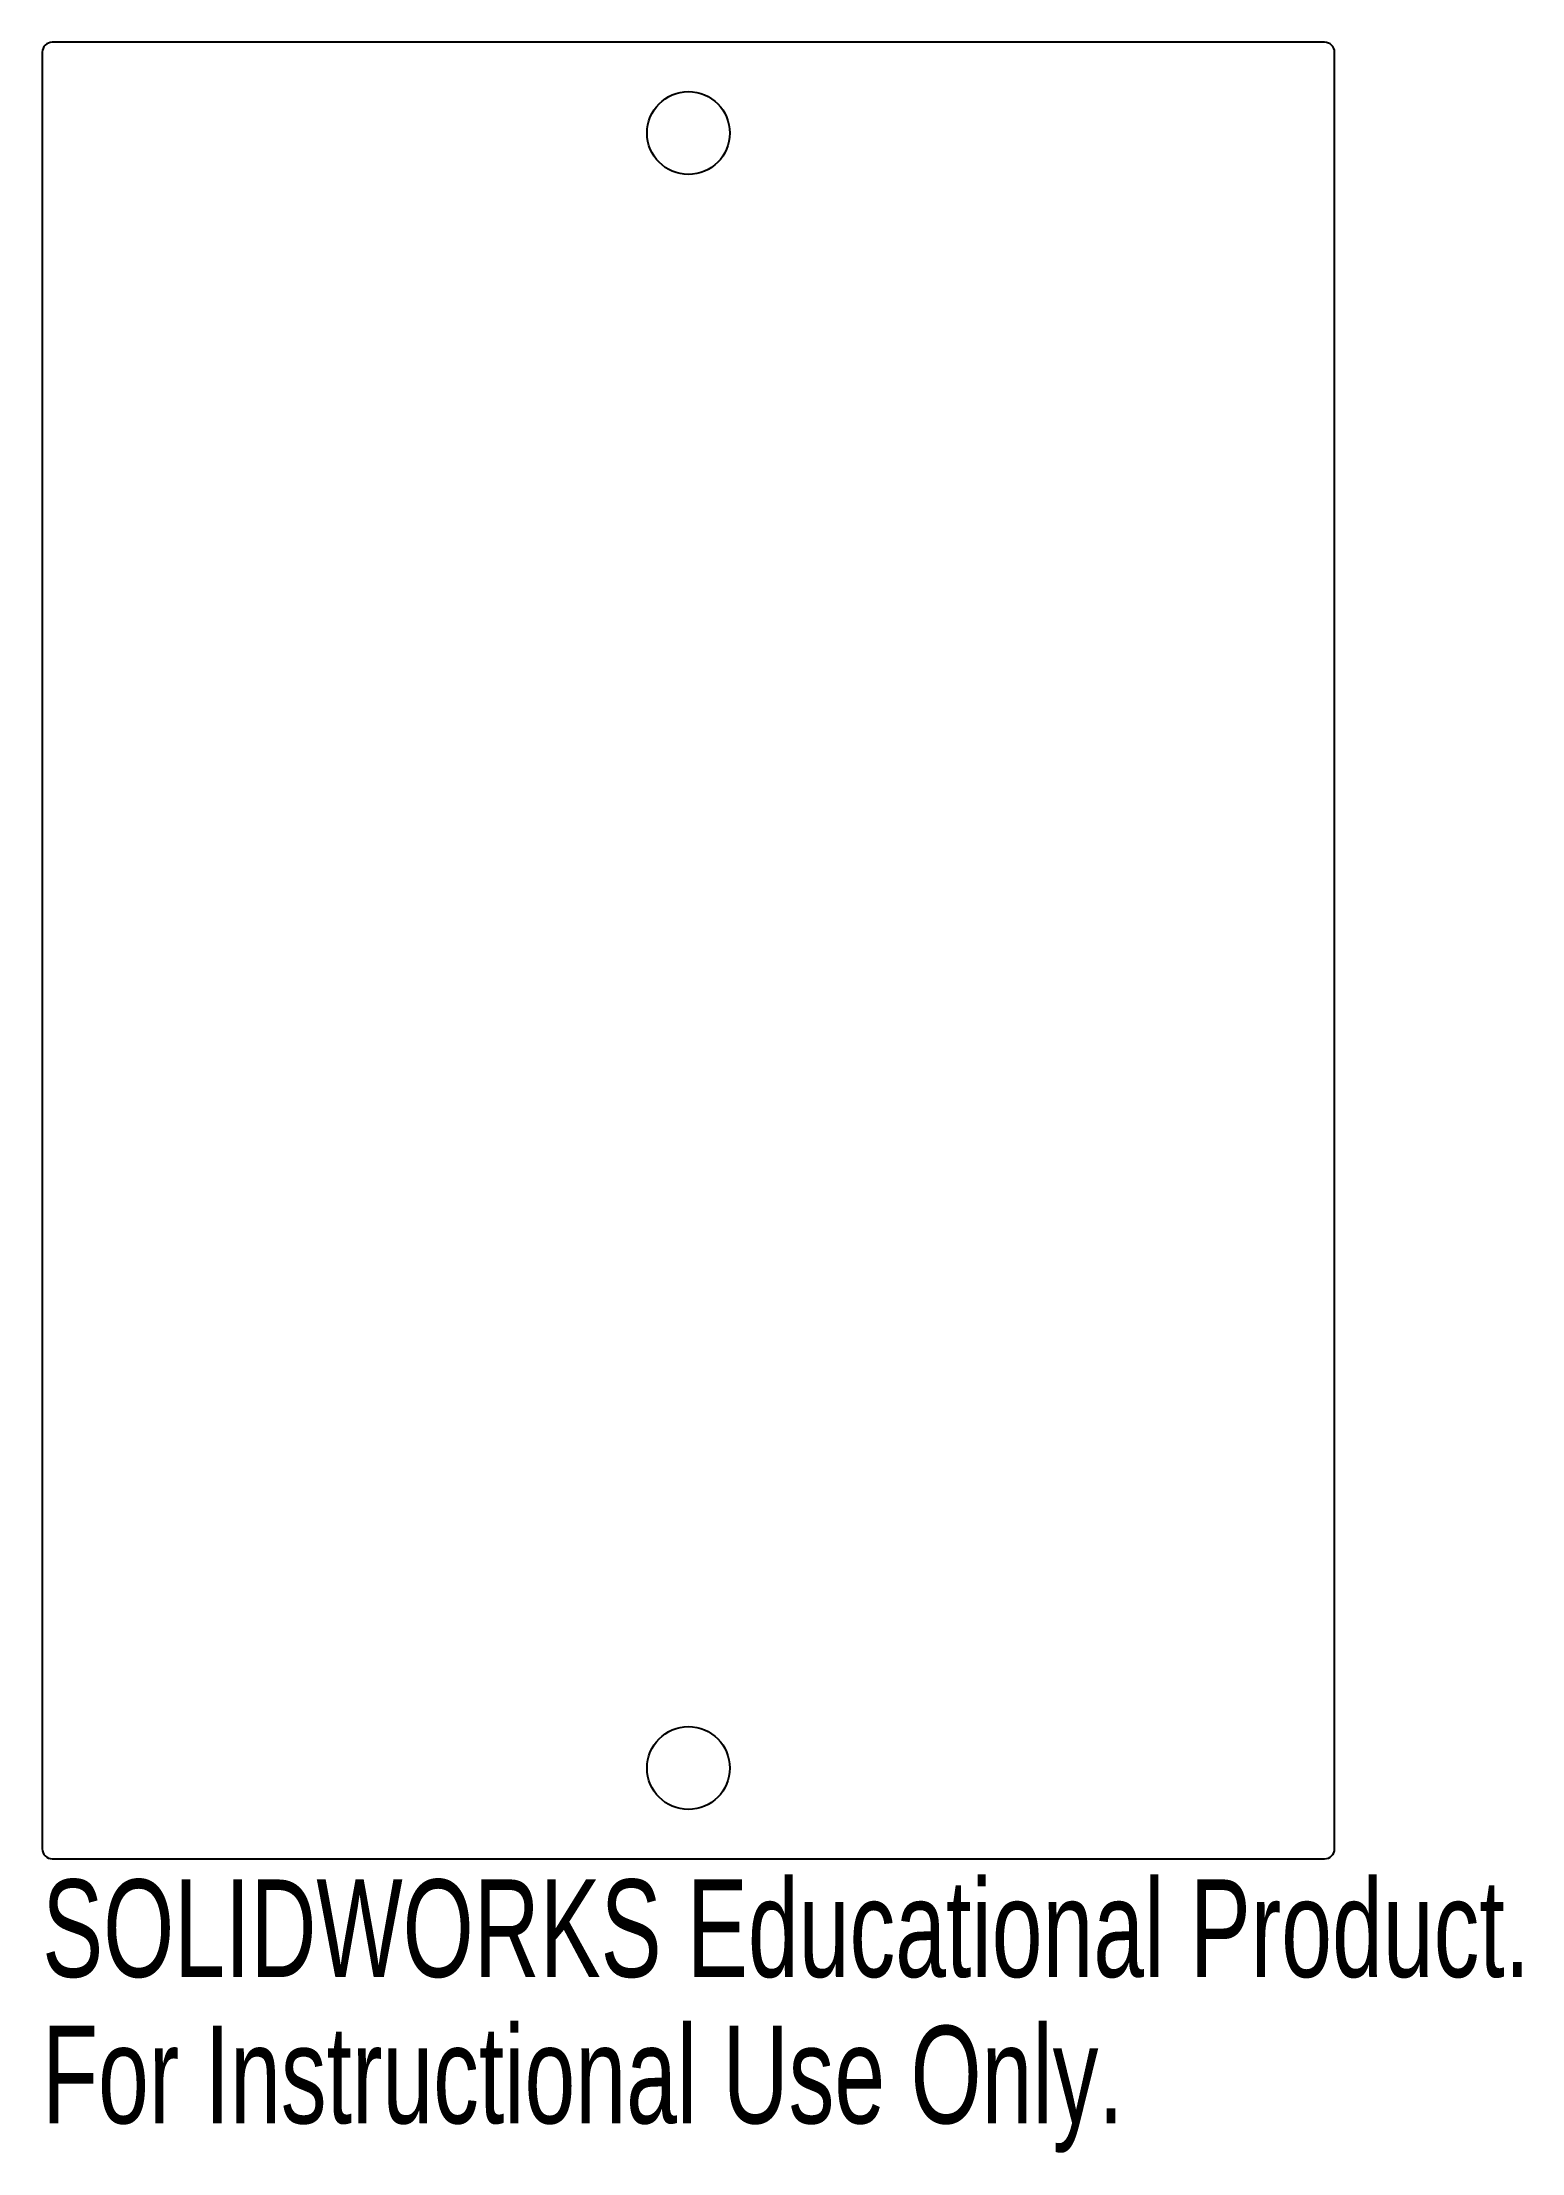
# Model space of a CAD drawing. Header units: millimetres. Extents: x 0 to 73, y -105 to 0.
import ezdxf

# ---------------------------------------------------------------- set-up
doc = ezdxf.new("R2010")
doc.units = ezdxf.units.MM
doc.styles.add('SLDTEXTSTYLE0', font='TXT', dxfattribs={"width": 0.7})

msp = doc.modelspace()

# ---------------------------------------------------------------- linework, layer by layer
at = {"color": 7, "linetype": 'Continuous', "lineweight": 25}
for p, q in [((63.5, 0), (0.5, 0)), ((0, -0.5), (0, -89.5)), ((64, -89.5), (64, -0.5)), ((0.5, -90), (63.5, -90))]:
    msp.add_line(p, q, dxfattribs=at)
for centre in [(32, -4.5), (32, -85.5)]:
    msp.add_circle(centre, 2.05, dxfattribs=at)
for centre, start, end in [((63.5, -0.5), 0, 90), ((0.5, -0.5), 90, 180), ((0.5, -89.5), 180, 270), ((63.5, -89.5), 270, 0)]:
    msp.add_arc(centre, 0.5, start, end, dxfattribs=at)

# ---------------------------------------------------------------- texts
at = {"color": 7, "linetype": 'Continuous', "char_height": 4.8336, "attachment_point": 1, "style": 'SLDTEXTSTYLE0'}
for s, insert in [('SOLIDWORKS Educational Product.', (0, -91.02)), ('For Instructional Use Only.', (0, -98.27))]:
    msp.add_mtext(s, dxfattribs=dict(at, insert=insert))

doc.saveas('drawing.dxf')
